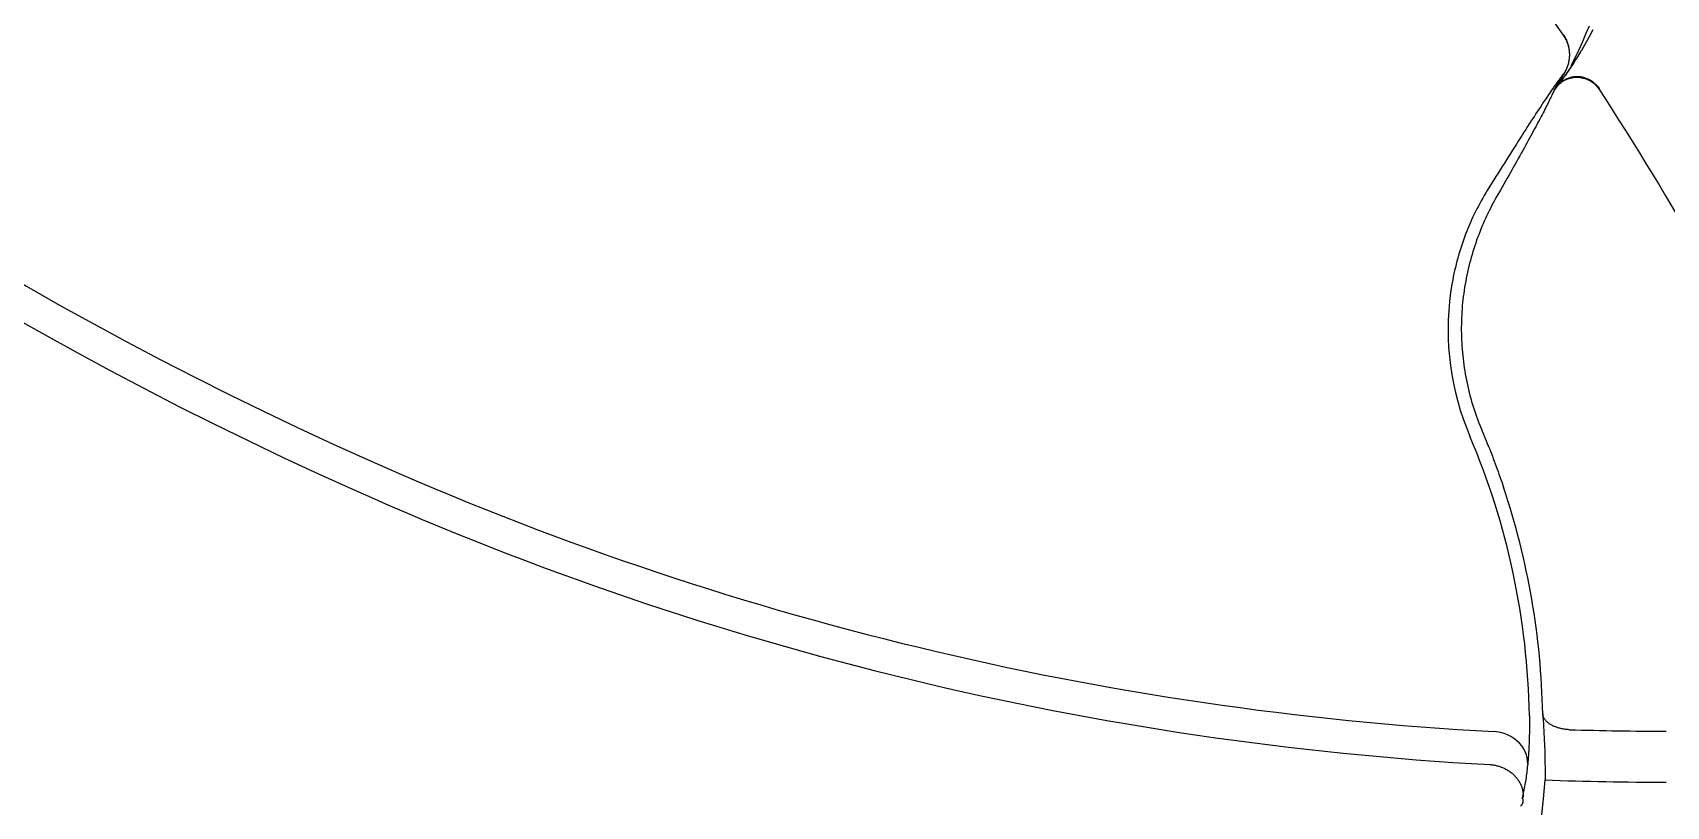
# Model space of a CAD drawing. Extents: x 527 to 614, y 487 to 635.
# Drawn here: x 544.7 to 553.94, y 513.92 to 518.29 of the extents above; entities that cross this region are included whole.
import ezdxf

# ---------------------------------------------------------------- set-up
doc = ezdxf.new("R2010")
doc.units = 0
doc.header["$MEASUREMENT"] = 0
doc.layers.add('1', color=4, linetype='Continuous')

# ---------------------------------------------------------------- blocks, each defined once
blk = doc.blocks.new('2010VANGUARD')
at = {"layer": '1', "color": 3, "linetype": 'Continuous'}
blk.add_line((26.4616, 13.0392), (26.4044, 12.9437), dxfattribs=at)
for points in [[(26.0995, 13.7628), (26.4553, 13.2546)], [(26.6229, 13.2835), (26.6019, 13.2442), (26.5584, 13.1678)], [(26.5006, 13.0815), (26.5224, 13.1251), (26.5437, 13.1695), (26.5643, 13.2147), (26.5844, 13.2606), (26.6039, 13.3074)], [(26.4553, 13.2546), (26.4554, 13.2547), (26.4555, 13.2548), (26.4555, 13.2548), (26.4556, 13.2549), (26.4557, 13.255), (26.4557, 13.2551), (26.4558, 13.2551), (26.4559, 13.2552), (26.4559, 13.2553), (26.456, 13.2553), (26.4561, 13.2554), (26.4561, 13.2555), (26.4562, 13.2556), (26.4562, 13.2556), (26.4563, 13.2557), (26.4564, 13.2558), (26.4564, 13.2558), (26.4565, 13.2559), (26.4566, 13.256)], [(26.4553, 13.2546), (26.4594, 13.2484), (26.4633, 13.242), (26.467, 13.2354), (26.4705, 13.2286), (26.4737, 13.2217), (26.4767, 13.2145), (26.4795, 13.2072), (26.4819, 13.1998), (26.4841, 13.1922), (26.486, 13.1846), (26.4875, 13.1768), (26.4888, 13.169), (26.4898, 13.1611), (26.4907, 13.1452)], [(26.4566, 13.256), (26.4599, 13.2511), (26.463, 13.2461), (26.4659, 13.2409), (26.4687, 13.2357), (26.4713, 13.2305), (26.4737, 13.2251), (26.476, 13.2197), (26.4781, 13.2142), (26.4801, 13.2087), (26.4819, 13.2031), (26.4836, 13.1975), (26.485, 13.1918), (26.4863, 13.1861), (26.4875, 13.1803), (26.4884, 13.1745), (26.4892, 13.1687), (26.4899, 13.1629), (26.4903, 13.157), (26.4907, 13.1452)], [(26.5582, 13.1674), (26.5515, 13.1562), (26.5447, 13.1451), (26.5378, 13.134), (26.5309, 13.1229), (26.5239, 13.1119), (26.5169, 13.1009), (26.5097, 13.0899), (26.5024, 13.0789), (26.495, 13.0679), (26.4875, 13.0568), (26.4799, 13.0457), (26.4721, 13.0346), (26.4642, 13.0234), (26.4561, 13.0121), (26.4479, 13.0007), (26.4394, 12.9892), (26.4309, 12.9776), (26.4221, 12.9659), (26.404, 12.942)], [(26.5582, 13.1674), (26.5534, 13.1594), (26.5486, 13.1514), (26.5437, 13.1435), (26.5389, 13.1356), (26.534, 13.1277), (26.5291, 13.1199), (26.5241, 13.1121), (26.5192, 13.1043), (26.5142, 13.0965), (26.5092, 13.0888), (26.5041, 13.0812), (26.4991, 13.0735), (26.494, 13.0659), (26.4889, 13.0584), (26.4838, 13.0508), (26.4786, 13.0433), (26.4734, 13.0359), (26.4682, 13.0284), (26.463, 13.021), (26.4578, 13.0137), (26.4525, 13.0064), (26.4472, 12.9991), (26.4419, 12.9918), (26.4365, 12.9846), (26.4312, 12.9774), (26.4258, 12.9703), (26.4204, 12.9632), (26.4149, 12.9561), (26.404, 12.942)], [(26.4907, 13.1452), (26.4907, 13.1397), (26.4905, 13.1341), (26.4901, 13.1285), (26.4896, 13.123), (26.489, 13.1175), (26.4882, 13.112), (26.4872, 13.1065), (26.4861, 13.1011), (26.4848, 13.0956), (26.4834, 13.0903), (26.4819, 13.0849), (26.4802, 13.0796), (26.4783, 13.0744), (26.4764, 13.0692), (26.4742, 13.064), (26.472, 13.0589), (26.4696, 13.0539), (26.4671, 13.0489), (26.4616, 13.0391)], [(26.5584, 13.1678), (26.5584, 13.1678), (26.5584, 13.1678), (26.5584, 13.1678), (26.5584, 13.1678), (26.5584, 13.1677), (26.5583, 13.1677), (26.5583, 13.1677), (26.5583, 13.1677), (26.5583, 13.1677), (26.5583, 13.1676), (26.5583, 13.1676), (26.5583, 13.1676), (26.5583, 13.1676), (26.5582, 13.1676), (26.5582, 13.1675), (26.5582, 13.1675), (26.5582, 13.1675), (26.5582, 13.1675), (26.5582, 13.1674)], [(26.4616, 13.0391), (26.4582, 13.0352), (26.4545, 13.0308), (26.4506, 13.0259), (26.4464, 13.0205), (26.4419, 13.0147), (26.4372, 13.0085), (26.4322, 13.0018), (26.427, 12.9947), (26.4214, 12.9871), (26.4157, 12.9791), (26.4097, 12.9706), (26.4034, 12.9618), (26.3969, 12.9525), (26.3902, 12.9428), (26.3833, 12.9326), (26.3761, 12.9221), (26.3686, 12.9112), (26.361, 12.8999), (26.3531, 12.8882), (26.3451, 12.8762), (26.3368, 12.8637), (26.3283, 12.851), (26.3196, 12.8378), (26.3107, 12.8243), (26.3017, 12.8105), (26.2924, 12.7963), (26.283, 12.7818), (26.2733, 12.767), (26.2636, 12.7519), (26.2536, 12.7365), (26.2435, 12.7208), (26.2332, 12.7048), (26.2228, 12.6885), (26.2122, 12.6719), (26.2015, 12.6551), (26.1906, 12.638), (26.1796, 12.6206), (26.1685, 12.603), (26.1572, 12.5852), (26.1458, 12.5671), (26.1343, 12.5489), (26.1227, 12.5304), (26.111, 12.5116), (26.0992, 12.4927), (26.0872, 12.4736), (26.0752, 12.4543), (26.0631, 12.4349), (26.0509, 12.4152), (26.0262, 12.3754)], [(26.4044, 12.9437), (26.4024, 12.9388), (26.4002, 12.9336), (26.3978, 12.928), (26.3951, 12.922), (26.3922, 12.9158), (26.3892, 12.9091), (26.3859, 12.9021), (26.3824, 12.8948), (26.3787, 12.8872), (26.3748, 12.8792), (26.3707, 12.8709), (26.3664, 12.8623), (26.3619, 12.8534), (26.3572, 12.8442), (26.3523, 12.8346), (26.3472, 12.8247), (26.342, 12.8146), (26.3365, 12.8041), (26.3309, 12.7934), (26.3251, 12.7824), (26.3191, 12.7711), (26.313, 12.7595), (26.3066, 12.7476), (26.3001, 12.7355), (26.2935, 12.7231), (26.2866, 12.7105), (26.2797, 12.6976), (26.2725, 12.6845), (26.2652, 12.6711), (26.2577, 12.6575), (26.2501, 12.6436), (26.2424, 12.6295), (26.2345, 12.6152), (26.2265, 12.6007), (26.2183, 12.586), (26.21, 12.571), (26.2015, 12.5559), (26.193, 12.5406), (26.1843, 12.525), (26.1754, 12.5093), (26.1665, 12.4934), (26.1574, 12.4773), (26.1482, 12.461), (26.139, 12.4446), (26.1295, 12.428), (26.12, 12.4112), (26.1104, 12.3943), (26.1007, 12.3773), (26.081, 12.3427)], [(26.404, 12.942), (26.4135, 12.9546), (26.4221, 12.965), (26.4298, 12.9735), (26.437, 12.9804), (26.4438, 12.9861), (26.4505, 12.991), (26.4573, 12.9953), (26.4644, 12.9993), (26.4717, 13.0029), (26.4792, 13.0061), (26.4868, 13.0089), (26.4945, 13.0113), (26.5024, 13.0133), (26.5104, 13.0148), (26.5184, 13.016), (26.5265, 13.0167), (26.5346, 13.0169), (26.5427, 13.0167), (26.5508, 13.0161), (26.5589, 13.015), (26.5668, 13.0135), (26.5747, 13.0116), (26.5825, 13.0093), (26.5901, 13.0065), (26.5976, 13.0033), (26.6049, 12.9998), (26.612, 12.9958), (26.6188, 12.9914), (26.6254, 12.9867), (26.6317, 12.9816), (26.6377, 12.9762), (26.6434, 12.9705), (26.6488, 12.9644), (26.6586, 12.9514)], [(26.439, 12.9839), (26.4369, 12.9822), (26.4349, 12.9804), (26.4329, 12.9787), (26.431, 12.9768), (26.4291, 12.975), (26.4272, 12.9731), (26.4254, 12.9712), (26.4235, 12.9693), (26.4217, 12.9673), (26.42, 12.9653), (26.4183, 12.9633), (26.4166, 12.9612), (26.415, 12.9591), (26.4133, 12.957), (26.4118, 12.9548), (26.4102, 12.9527), (26.4087, 12.9505), (26.4073, 12.9482), (26.4044, 12.9437)], [(26.6586, 12.9514), (26.6555, 12.9561), (26.6522, 12.9606), (26.6487, 12.965), (26.6451, 12.9692), (26.6413, 12.9733), (26.6374, 12.9773), (26.6333, 12.9811), (26.6291, 12.9847), (26.6248, 12.9882), (26.6203, 12.9915), (26.6157, 12.9946), (26.611, 12.9976), (26.6062, 13.0004), (26.6012, 13.003), (26.5962, 13.0054), (26.5911, 13.0076), (26.5859, 13.0096), (26.5806, 13.0115), (26.5753, 13.0131), (26.5699, 13.0145), (26.5644, 13.0157), (26.559, 13.0167), (26.5535, 13.0175), (26.5479, 13.0181), (26.5424, 13.0185), (26.5368, 13.0187), (26.5312, 13.0187), (26.5257, 13.0184), (26.5201, 13.018), (26.5145, 13.0173), (26.509, 13.0164), (26.5035, 13.0154), (26.4981, 13.0141), (26.4927, 13.0126), (26.4874, 13.0109), (26.4822, 13.0091), (26.477, 13.007), (26.472, 13.0048), (26.467, 13.0023), (26.4621, 12.9997), (26.4573, 12.9969), (26.4525, 12.9939), (26.4479, 12.9908), (26.439, 12.9839)], [(26.439, 12.9839), (26.452, 12.9931), (26.4665, 13.0011), (26.4822, 13.0076), (26.4989, 13.0123), (26.5163, 13.0151), (26.534, 13.0159), (26.5517, 13.0146), (26.569, 13.0113), (26.5856, 13.0061), (26.6011, 12.9992), (26.6154, 12.9909), (26.6282, 12.9815), (26.6396, 12.9713), (26.6578, 12.9493)], [(26.6586, 12.9514), (26.6586, 12.9513), (26.6586, 12.9512), (26.6585, 12.9511), (26.6585, 12.951), (26.6584, 12.9509), (26.6584, 12.9508), (26.6583, 12.9507), (26.6583, 12.9506), (26.6583, 12.9505), (26.6582, 12.9504), (26.6582, 12.9503), (26.6581, 12.9502), (26.6581, 12.9501), (26.6581, 12.95), (26.658, 12.9498), (26.658, 12.9497), (26.6579, 12.9496), (26.6579, 12.9495), (26.6578, 12.9493)], [(26.6578, 12.9493), (26.6965, 12.8896), (26.7349, 12.8297), (26.7731, 12.7697), (26.8111, 12.7095), (26.8489, 12.6492), (26.8864, 12.5887), (26.9238, 12.5282), (26.9609, 12.4675), (26.9978, 12.4066), (27.0344, 12.3456), (27.0709, 12.2845), (27.1071, 12.2232), (27.1431, 12.1619), (27.1788, 12.1004), (27.2144, 12.0387), (27.2497, 11.9769), (27.2848, 11.915), (27.3196, 11.853), (27.3887, 11.7286)], [(26.6598, 12.9496), (26.6598, 12.9497), (26.6597, 12.9498), (26.6596, 12.9499), (26.6596, 12.95), (26.6595, 12.9501), (26.6595, 12.9502), (26.6594, 12.9503), (26.6593, 12.9503), (26.6593, 12.9504), (26.6592, 12.9505), (26.6592, 12.9506), (26.6591, 12.9507), (26.659, 12.9508), (26.659, 12.9509), (26.6589, 12.951), (26.6589, 12.9511), (26.6588, 12.9512), (26.6588, 12.9512), (26.6586, 12.9514)], [(26.0262, 12.3754), (26.0175, 12.3612), (26.0089, 12.3468), (26.0005, 12.3323), (25.9921, 12.3175), (25.9839, 12.3026), (25.9758, 12.2875), (25.9679, 12.2722), (25.9601, 12.2568), (25.9524, 12.2412), (25.945, 12.2255), (25.9376, 12.2097), (25.9305, 12.1936), (25.9235, 12.1775), (25.9167, 12.1612), (25.9101, 12.1449), (25.9036, 12.1283), (25.8974, 12.1117), (25.8913, 12.095), (25.8854, 12.0782), (25.8797, 12.0613), (25.8742, 12.0442), (25.8689, 12.0271), (25.8639, 12.01), (25.859, 11.9927), (25.8543, 11.9754), (25.8498, 11.958), (25.8456, 11.9405), (25.8415, 11.923), (25.8376, 11.9054), (25.834, 11.8878), (25.8306, 11.8701), (25.8274, 11.8524), (25.8244, 11.8346), (25.819, 11.799)], [(26.081, 12.3427), (26.0733, 12.3293), (26.0658, 12.3157), (26.0584, 12.3019), (26.051, 12.288), (26.0437, 12.2739), (26.0366, 12.2597), (26.0296, 12.2453), (26.0226, 12.2308), (26.0158, 12.2161), (26.0091, 12.2012), (26.0026, 12.1862), (25.9961, 12.1711), (25.9898, 12.1559), (25.9837, 12.1405), (25.9777, 12.1249), (25.9718, 12.1093), (25.9661, 12.0935), (25.9606, 12.0776), (25.9552, 12.0616), (25.9499, 12.0455), (25.9449, 12.0293), (25.94, 12.013), (25.9353, 11.9965), (25.9307, 11.98), (25.9264, 11.9634), (25.9222, 11.9467), (25.9182, 11.93), (25.9143, 11.9131), (25.9107, 11.8962), (25.9073, 11.8792), (25.904, 11.8621), (25.901, 11.845), (25.8981, 11.8278), (25.8954, 11.8105), (25.893, 11.7933), (25.8907, 11.7759), (25.8887, 11.7585), (25.8868, 11.7411), (25.8851, 11.7236), (25.8837, 11.7061), (25.8825, 11.6886), (25.8814, 11.6711), (25.8806, 11.6535), (25.88, 11.6359), (25.8796, 11.6183), (25.8794, 11.6007), (25.8794, 11.583), (25.8796, 11.5654), (25.88, 11.5478), (25.8807, 11.5301), (25.8815, 11.5125), (25.8826, 11.4948), (25.8838, 11.4772), (25.8853, 11.4596), (25.887, 11.442), (25.8889, 11.4244), (25.891, 11.4069), (25.8933, 11.3894), (25.8959, 11.3719), (25.8986, 11.3544), (25.9016, 11.3369), (25.9047, 11.3195), (25.9081, 11.3022), (25.9117, 11.2849), (25.9155, 11.2676), (25.9195, 11.2503), (25.9237, 11.2332), (25.9281, 11.216), (25.9327, 11.1989), (25.9375, 11.1819), (25.9426, 11.165), (25.9478, 11.1481), (25.9532, 11.1312), (25.9589, 11.1144), (25.9647, 11.0977), (25.9708, 11.0811), (25.977, 11.0646), (25.9835, 11.0481), (25.997, 11.0154)], [(25.997, 11.0154), (25.9976, 11.014), (25.9981, 11.0126), (25.9987, 11.0112), (25.9993, 11.0099), (25.9999, 11.0085), (26.0005, 11.0071), (26.0011, 11.0057), (26.0016, 11.0043), (26.0022, 11.003), (26.0028, 11.0016), (26.0034, 11.0002), (26.004, 10.9988), (26.0045, 10.9975), (26.0051, 10.9961), (26.0057, 10.9947), (26.0063, 10.9933), (26.0069, 10.9919), (26.0074, 10.9906), (26.0086, 10.9878)], [(26.0086, 10.9878), (26.0145, 10.9735), (26.0205, 10.9591), (26.0263, 10.9448), (26.0321, 10.9304), (26.0379, 10.9159), (26.0436, 10.9015), (26.0492, 10.8871), (26.0548, 10.8726), (26.0604, 10.8581), (26.0659, 10.8436), (26.0713, 10.8291), (26.0767, 10.8145), (26.082, 10.8), (26.0873, 10.7854), (26.0925, 10.7708), (26.0977, 10.7562), (26.1028, 10.7415), (26.1079, 10.7269), (26.1178, 10.6975)], [(26.2643, 9.405), (26.2644, 9.3956), (26.2645, 9.3862), (26.2646, 9.3768), (26.2647, 9.3674), (26.2647, 9.358), (26.2647, 9.3487), (26.2646, 9.3395), (26.2646, 9.3303), (26.2645, 9.3212), (26.2643, 9.3121), (26.2642, 9.3032), (26.264, 9.2943), (26.2638, 9.2855), (26.2636, 9.2768), (26.2633, 9.2683), (26.263, 9.2599), (26.2627, 9.2516), (26.2624, 9.2434), (26.2621, 9.2354), (26.2617, 9.2275), (26.2613, 9.2198), (26.2609, 9.2123), (26.2605, 9.2049), (26.2601, 9.1977), (26.2596, 9.1908), (26.2592, 9.184), (26.2587, 9.1774), (26.2582, 9.171), (26.2578, 9.1648), (26.2573, 9.1588), (26.2568, 9.1531), (26.2563, 9.1475), (26.2558, 9.1422), (26.2548, 9.1324)], [(26.3396, 9.4146), (26.341, 9.396), (26.3424, 9.3773), (26.3437, 9.3587), (26.3449, 9.34), (26.346, 9.3213), (26.347, 9.3027), (26.348, 9.284), (26.3488, 9.2654), (26.3496, 9.2467), (26.3503, 9.228), (26.3509, 9.2094), (26.3515, 9.1907), (26.352, 9.1721), (26.3523, 9.1534), (26.3526, 9.1348), (26.3529, 9.1162), (26.353, 9.0975), (26.3531, 9.0789), (26.353, 9.0416)], [(26.4903, 9.3258), (26.4846, 9.326), (26.4791, 9.3264), (26.4735, 9.3269), (26.4681, 9.3275), (26.4626, 9.3282), (26.4573, 9.329), (26.452, 9.33), (26.4468, 9.331), (26.4416, 9.3322), (26.4366, 9.3334), (26.4316, 9.3348), (26.4267, 9.3362), (26.4219, 9.3377), (26.4172, 9.3393), (26.4126, 9.341), (26.4081, 9.3428), (26.4038, 9.3446), (26.3996, 9.3465), (26.3955, 9.3485), (26.3916, 9.3506), (26.3878, 9.3527), (26.3841, 9.3549), (26.3806, 9.3571), (26.3772, 9.3594), (26.3739, 9.3617), (26.3708, 9.3641), (26.3678, 9.3665), (26.365, 9.3689), (26.3623, 9.3714), (26.3598, 9.3739), (26.3574, 9.3765), (26.3551, 9.3791), (26.353, 9.3817), (26.3511, 9.3843), (26.3493, 9.387), (26.3477, 9.3897), (26.3462, 9.3924), (26.3448, 9.3952), (26.3436, 9.3979), (26.3426, 9.4007), (26.3417, 9.4035), (26.3409, 9.4062), (26.3403, 9.409), (26.3396, 9.4146)], [(26.2548, 9.1324), (26.2543, 9.1488), (26.252, 9.1658), (26.2476, 9.183), (26.241, 9.2003), (26.2323, 9.2172), (26.2214, 9.2335), (26.2085, 9.2489), (26.1937, 9.2631), (26.1773, 9.2758), (26.1597, 9.2869), (26.1411, 9.2961), (26.122, 9.3035), (26.1026, 9.3091), (26.0645, 9.3149)], [(26.0399, 9.1283), (26.0452, 9.128), (26.0505, 9.1275), (26.0557, 9.1269), (26.061, 9.1262), (26.0662, 9.1253), (26.0714, 9.1243), (26.0765, 9.1232), (26.0816, 9.122), (26.0867, 9.1207), (26.0917, 9.1192), (26.0967, 9.1176), (26.1017, 9.1159), (26.1066, 9.1141), (26.1115, 9.1122), (26.1163, 9.1101), (26.121, 9.108), (26.1257, 9.1057), (26.1304, 9.1033), (26.1349, 9.1008), (26.1394, 9.0982), (26.1438, 9.0955), (26.1481, 9.0927), (26.1524, 9.0898), (26.1565, 9.0868), (26.1606, 9.0837), (26.1646, 9.0806), (26.1685, 9.0773), (26.1722, 9.0739), (26.1759, 9.0705), (26.1795, 9.067), (26.1829, 9.0634), (26.1863, 9.0597), (26.1895, 9.0559), (26.1927, 9.0521), (26.1957, 9.0482), (26.1986, 9.0442), (26.2014, 9.0402), (26.2041, 9.0361), (26.2066, 9.0319), (26.209, 9.0277), (26.2113, 9.0234), (26.2135, 9.0191), (26.2155, 9.0147), (26.2174, 9.0104), (26.2192, 9.0059), (26.2208, 9.0015), (26.2223, 8.9969), (26.2237, 8.9924), (26.2249, 8.9879), (26.226, 8.9833), (26.227, 8.9787), (26.2278, 8.974), (26.2285, 8.9694), (26.2291, 8.9647), (26.2295, 8.96), (26.2297, 8.9553), (26.2299, 8.9506), (26.2299, 8.9459), (26.2228, 8.9378)], [(26.2548, 9.1324), (26.2537, 9.1226), (26.2527, 9.1128), (26.2515, 9.1029), (26.2504, 9.0932), (26.2492, 9.0834), (26.248, 9.0736), (26.2467, 9.0638), (26.2453, 9.054), (26.2439, 9.0443), (26.2424, 9.0345), (26.2409, 9.0248), (26.2392, 9.015), (26.2375, 9.0053), (26.2357, 8.9956), (26.2338, 8.9859), (26.2319, 8.9763), (26.2298, 8.9666), (26.2276, 8.957), (26.2228, 8.9378)], [(26.2228, 8.9378), (26.2241, 8.9366), (26.2252, 8.9353), (26.226, 8.934), (26.2267, 8.9326), (26.2272, 8.9312), (26.2275, 8.9298), (26.2277, 8.9283), (26.2278, 8.9269), (26.2278, 8.9255), (26.2277, 8.924), (26.2276, 8.9226), (26.2274, 8.9212), (26.2273, 8.9198), (26.2271, 8.9184), (26.2269, 8.9169), (26.2266, 8.9154), (26.2264, 8.9138), (26.226, 8.9122), (26.2256, 8.9106), (26.2251, 8.9089), (26.2246, 8.9073), (26.2239, 8.9056), (26.2231, 8.904), (26.2222, 8.9023), (26.2212, 8.9007), (26.22, 8.8991), (26.2186, 8.8976), (26.2171, 8.8961), (26.2135, 8.8934)]]:
    blk.add_lwpolyline(points, dxfattribs=at)
for centre, radius, start, end in [((28.3952, 30.3587), 21.5465, 208.72546, 245.96694), ((28.3952, 30.3587), 21.3589, 208.89639, 245.96694), ((27.3414, 11.5883), 1.5369, 172.12241, 203.08333), ((22.0518, 9.3339), 4.2131, 0.96653, 23.08333), ((27.039, 27.3174), 18.0289, 245.96693, 266.90151), ((27.039, 27.3174), 18.2165, 245.96693, 266.85603), ((22.0518, 9.3339), 4.2886, 1.07833, 18.53871), ((27.039, 27.3174), 18, 268.25303, 269.99997), ((22.0518, 9.3339), 4.3111, 265.45669, 356.11187), ((27.039, 27.3174), 18.2887, 267.8502, 269.99997)]:
    blk.add_arc(centre, radius, start, end, dxfattribs=at)

msp = doc.modelspace()

# ---------------------------------------------------------------- block references
at = {"layer": '1'}
msp.add_blockref('2010VANGUARD', (526.9005, 505.0267), dxfattribs=at)

doc.saveas('drawing.dxf')
